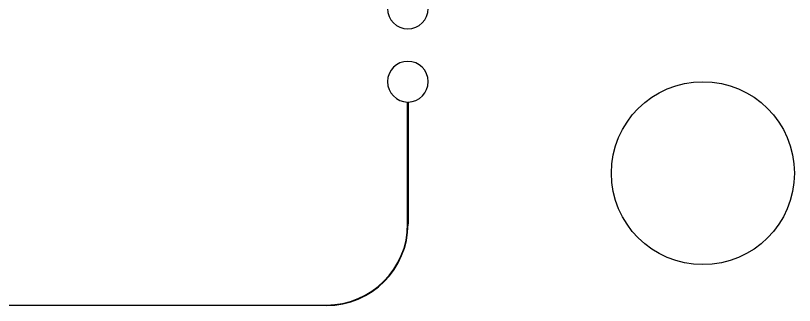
# Model space of a CAD drawing. Header units: millimetres. Extents: x -1 to 1576, y 30 to 633.
# Drawn here: x 117.8 to 136.95, y 270.83 to 277.96 of the extents above; entities that cross this region are included whole.
import ezdxf

# ---------------------------------------------------------------- set-up
doc = ezdxf.new("R2010")
doc.units = ezdxf.units.MM

msp = doc.modelspace()

# ---------------------------------------------------------------- linework, layer by layer
at = {"color": 7, "linetype": 'Continuous', "lineweight": 25}
for p, q in [((127.436, 272.834), (127.436, 275.833)), ((127.446, 275.833), (127.446, 272.834)), ((102.928, 270.839), (125.441, 270.839)), ((125.441, 270.829), (102.928, 270.829))]:
    msp.add_line(p, q, dxfattribs=at)
msp.add_circle((134.696, 274.083), 2.25, dxfattribs=at)
for centre, radius, start, end in [((127.441, 278.133), 0.5, 180, 360), ((127.441, 276.333), 0.5, 270.573, 269.427), ((125.441, 272.834), 2.005, 270, 0), ((125.441, 272.834), 1.995, 270, 360)]:
    msp.add_arc(centre, radius, start, end, dxfattribs=at)

doc.saveas('drawing.dxf')
